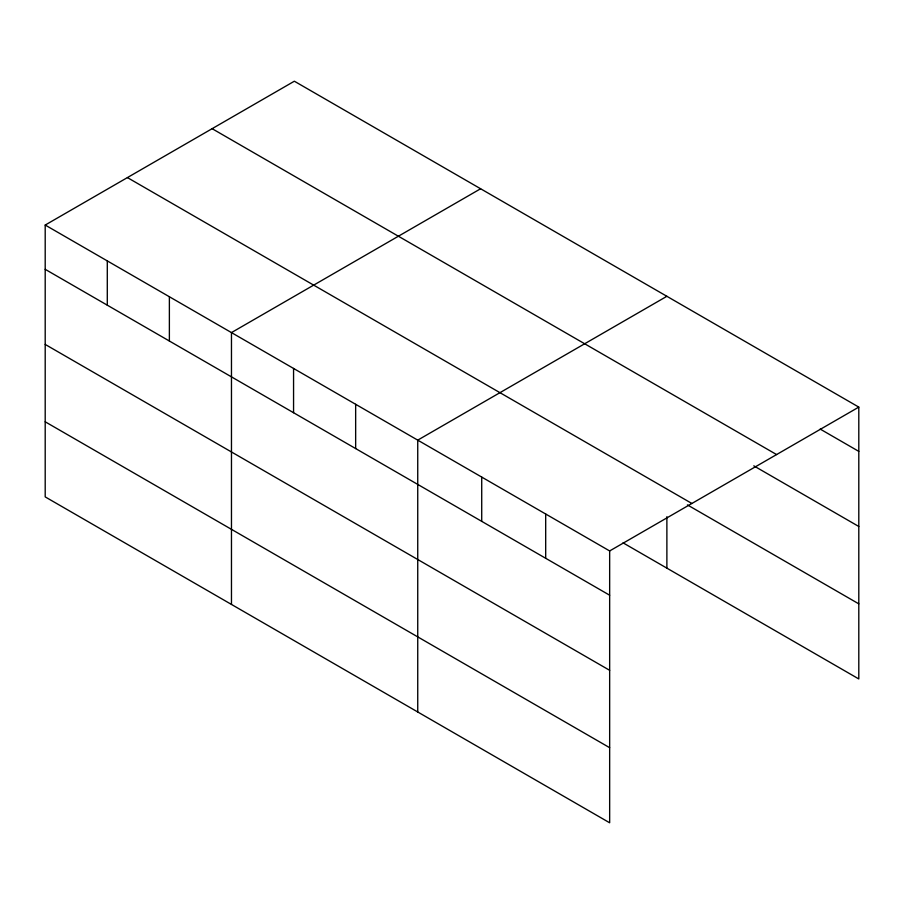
<?xml version="1.0" encoding="UTF-8"?>
<svg xmlns="http://www.w3.org/2000/svg" width="904" height="904" viewBox="0 0 904 904"><rect width="100%" height="100%" fill="white"/><g stroke="black" fill="none" stroke-linecap="round" stroke-linejoin="round"><path stroke-width="1.36" d="M609.658 670.316L609.658 550.943L45.2 225.051L45.2 496.895L609.658 822.787L609.658 670.316L45.2 344.424M623.059 542.841L858.8 678.949L858.8 407.105L294.342 81.213L45.2 225.051M480.612 188.755L231.469 332.593L231.469 604.437M666.881 296.297L417.738 440.135L417.738 711.979M609.658 550.943L858.8 407.105M820.177 429.072L858.8 451.378M212.124 128.684L776.581 454.565M753.789 465.842L858.8 526.478M127.419 177.591L691.876 503.471M687.402 504.895L858.8 603.849M45.2 269.324L609.658 595.216M45.2 421.795L609.658 747.687M666.881 516.692L666.881 568.141M545.688 514.003L545.688 558.276M481.719 477.075L481.719 521.348M355.656 404.291L355.656 448.565M293.563 368.448L293.563 412.721M169.376 296.749L169.376 341.023M107.293 260.906L107.293 305.179"/></g></svg>
